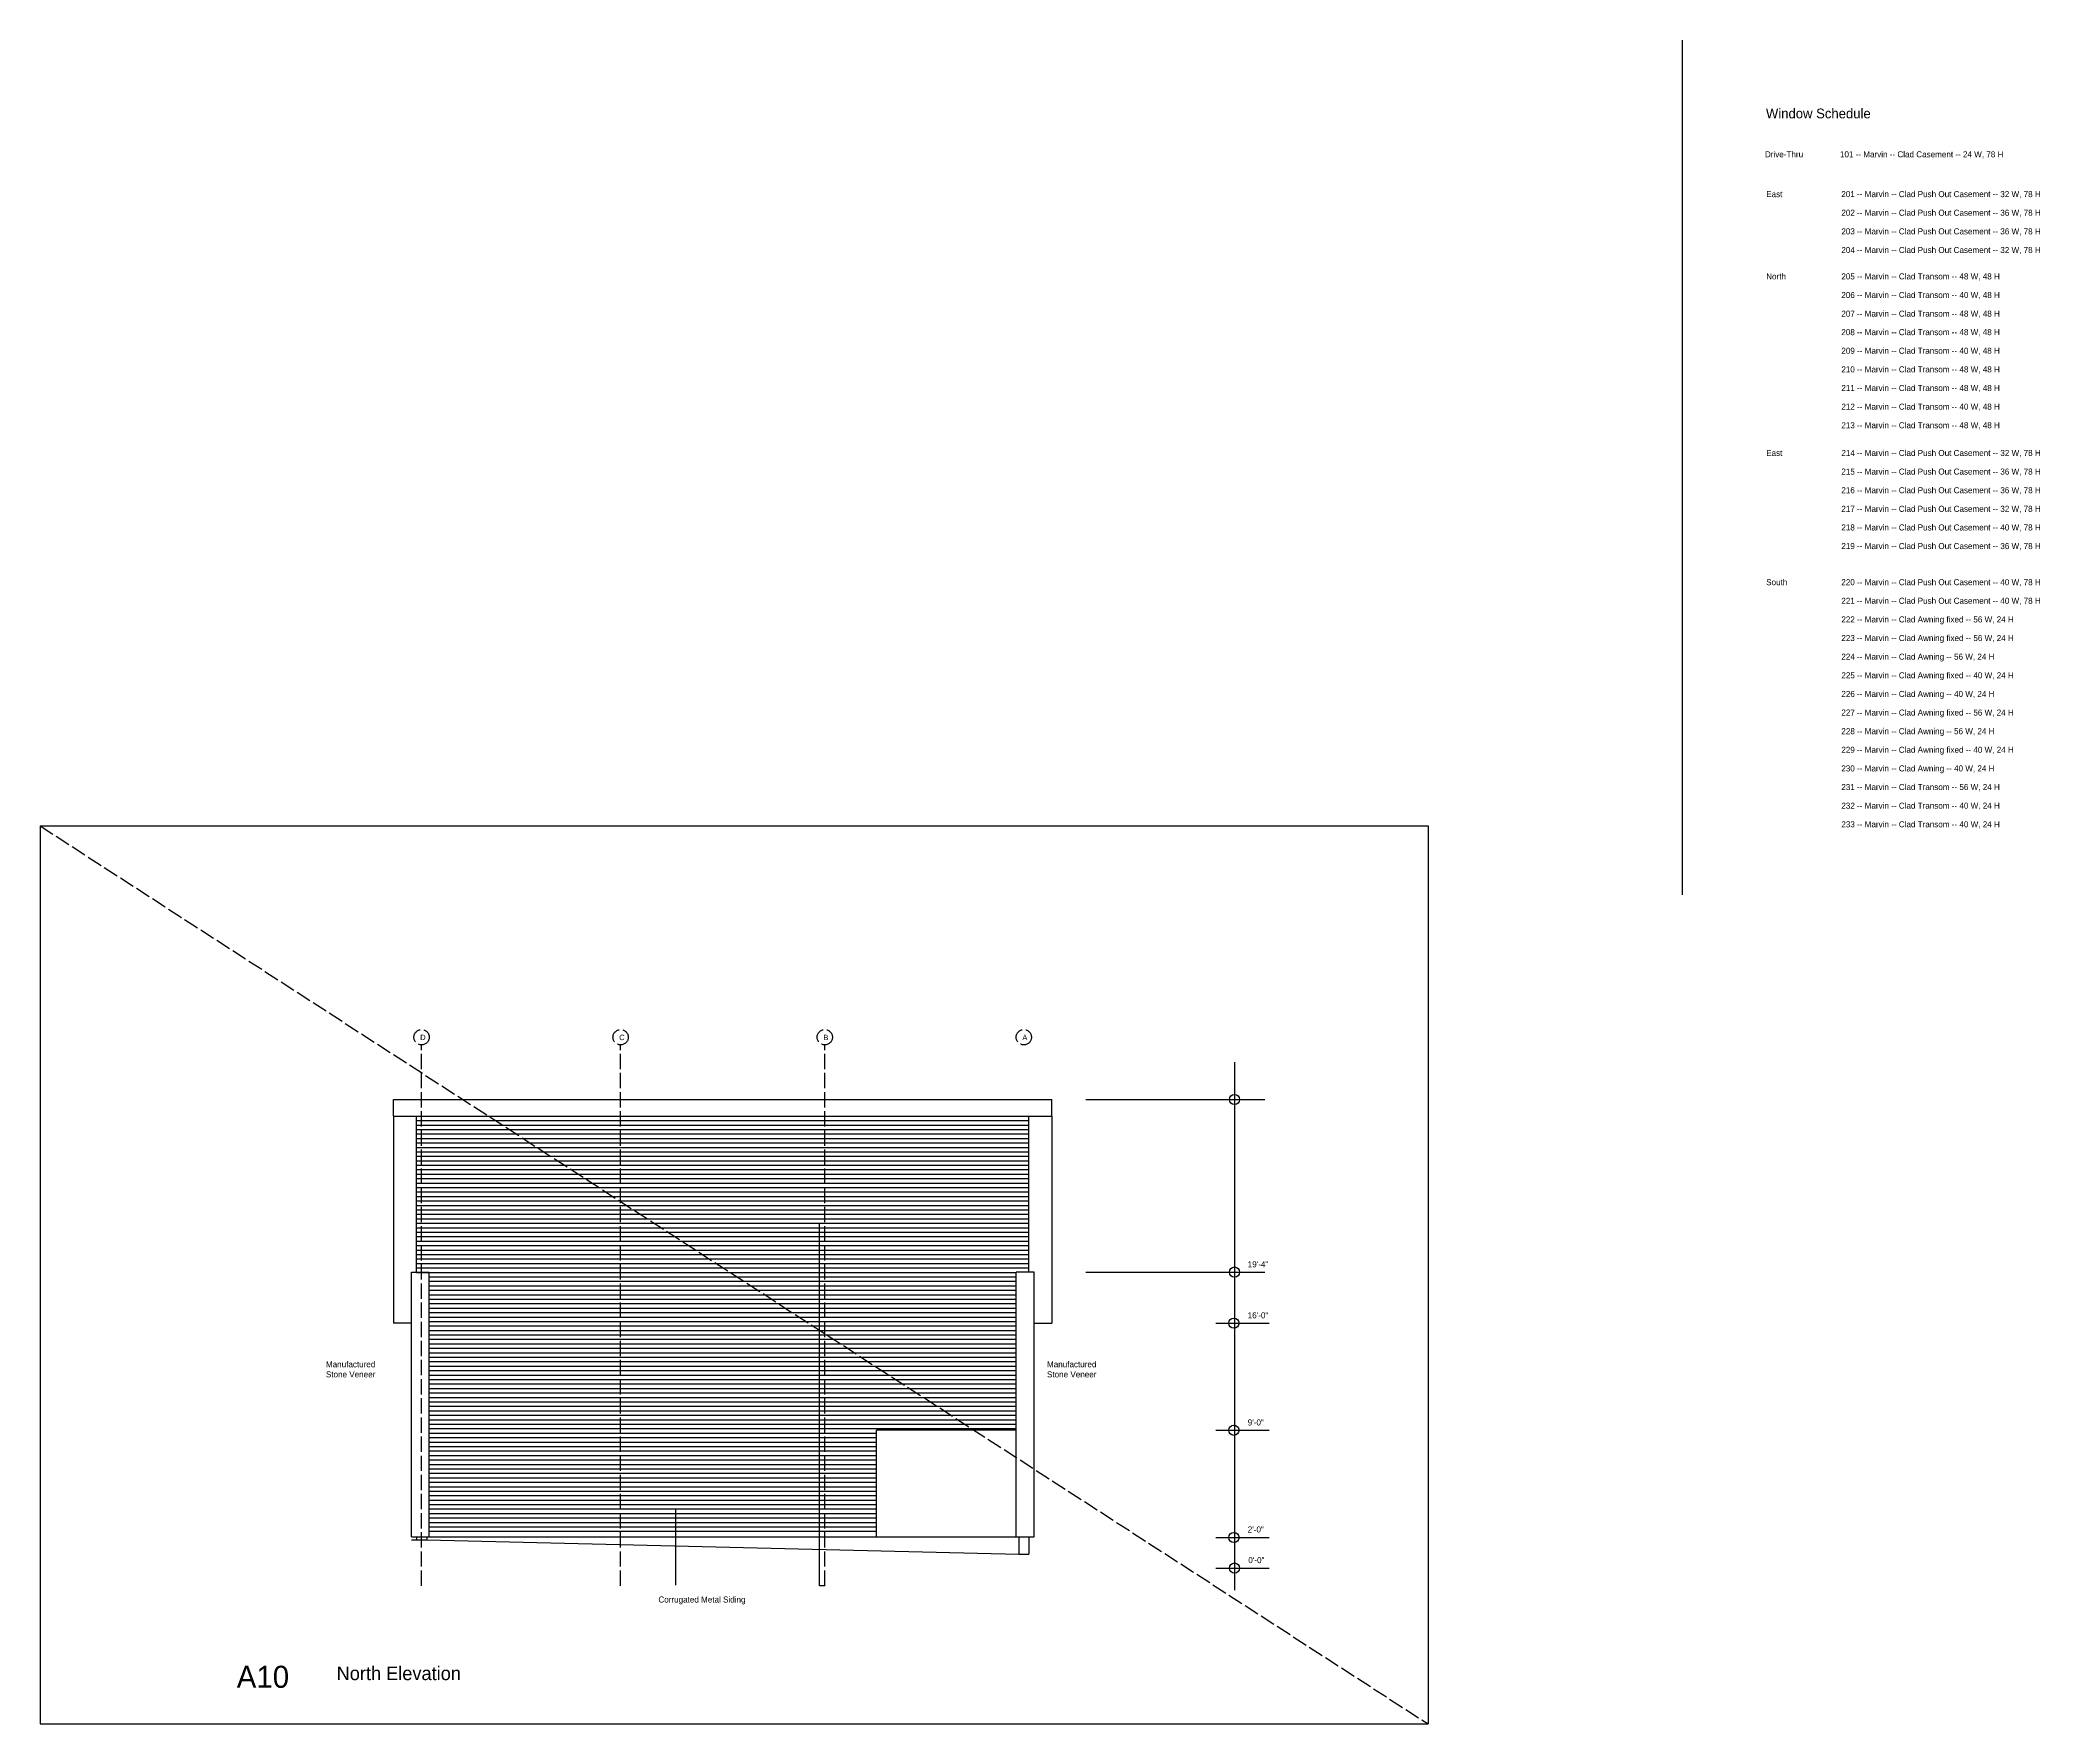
# Model space of a CAD drawing. Header units: inches. Extents: x 967 to 7331, y 452 to 3434.
# Drawn here: x 5763 to 7331, y 1211 to 2531 of the extents above; entities that cross this region are included whole.
import ezdxf

# ---------------------------------------------------------------- set-up
doc = ezdxf.new("R2010")
doc.units = ezdxf.units.IN
doc.header["$MEASUREMENT"] = 0
doc.linetypes.add('ACAD_ISO02W100', pattern=[15, 12, -3])
for name, color, linetype in [('const', 7, 'Continuous'), ('e1', 7, 'Continuous'), ('e2', 251, 'Continuous'), ('grid', 252, 'ACAD_ISO02W100'), ('soffit', 253, 'ACAD_ISO02W100'), ('walls', 7, 'Continuous')]:
    doc.layers.add(name, color=color, linetype=linetype)

msp = doc.modelspace()

# ---------------------------------------------------------------- linework, layer by layer
for p, q in [((7050.7, 1861.2), (7050.7, 2531.3)), ((5763.3, 1915.3), (5763.3, 1211.3)), ((5763.3, 1915.3), (6851.3, 1915.3)), ((6851.3, 1915.3), (6851.3, 1211.3)), ((5763.3, 1211.3), (6851.3, 1211.3))]:
    msp.add_line(p, q)
at = {"layer": 'e1'}
for p, q in [((6040.4, 1687.8), (6556.4, 1687.8)), ((6374.4, 1319.6), (6374.4, 1603.8)), ((6418.9, 1358), (6418.9, 1441.5)), ((6528.4, 1441.5), (6418.9, 1441.5)), ((6066.4, 1358), (6542.4, 1358)), ((6378.4, 1319.6), (6374.4, 1319.6))]:
    msp.add_line(p, q, dxfattribs=at)
at = {"layer": 'e2'}
for p, q in [((6699.5, 1730), (6699.5, 1316.1)), ((6582.9, 1700.8), (6723.4, 1700.8)), ((6040.4, 1687.8), (6040.4, 1525.5)), ((6058.4, 1684.3), (6538.4, 1684.3)), ((6058.4, 1680.8), (6538.4, 1680.8)), ((6556.4, 1687.8), (6556.4, 1525.5)), ((6058.4, 1677.3), (6538.4, 1677.3)), ((6058.4, 1673.8), (6538.4, 1673.8)), ((6058.4, 1670.3), (6538.4, 1670.3)), ((6058.4, 1666.8), (6538.4, 1666.8)), ((6058.4, 1663.3), (6538.4, 1663.3)), ((6058.4, 1659.8), (6538.4, 1659.8)), ((6058.4, 1656.3), (6538.4, 1656.3)), ((6058.4, 1652.8), (6538.4, 1652.8)), ((6058.4, 1649.3), (6538.4, 1649.3)), ((6058.4, 1645.8), (6538.4, 1645.8)), ((6058.4, 1642.3), (6538.4, 1642.3)), ((6058.4, 1638.8), (6538.4, 1638.8)), ((6058.4, 1635.3), (6538.4, 1635.3)), ((6058.4, 1631.8), (6538.4, 1631.8)), ((6058.4, 1628.3), (6538.4, 1628.3)), ((6058.4, 1624.8), (6538.4, 1624.8)), ((6058.4, 1621.3), (6538.4, 1621.3)), ((6058.4, 1617.8), (6538.4, 1617.8)), ((6058.4, 1614.3), (6538.4, 1614.3)), ((6058.4, 1610.8), (6538.4, 1610.8)), ((6058.4, 1607.3), (6538.4, 1607.3)), ((6058.4, 1603.8), (6538.4, 1603.8)), ((6058.4, 1600.3), (6538.4, 1600.3)), ((6058.4, 1596.8), (6538.4, 1596.8)), ((6058.4, 1593.3), (6538.4, 1593.3)), ((6058.4, 1589.8), (6538.4, 1589.8)), ((6058.4, 1586.3), (6538.4, 1586.3)), ((6058.4, 1582.8), (6538.4, 1582.8)), ((6058.4, 1579.3), (6538.4, 1579.3)), ((6058.4, 1575.8), (6538.4, 1575.8)), ((6058.4, 1572.3), (6538.4, 1572.3)), ((6058.4, 1568.8), (6538.4, 1568.8)), ((6058.4, 1565.3), (6528.4, 1565.3)), ((6068.4, 1561.8), (6528.4, 1561.8)), ((6068.4, 1558.3), (6528.4, 1558.3)), ((6068.4, 1554.8), (6528.4, 1554.8)), ((6582.9, 1565.5), (6723.4, 1565.5)), ((6068.4, 1551.3), (6528.4, 1551.3)), ((6068.4, 1547.8), (6528.4, 1547.8)), ((6068.4, 1544.3), (6528.4, 1544.3)), ((6068.4, 1540.8), (6528.4, 1540.8)), ((6068.4, 1537.3), (6528.4, 1537.3)), ((6054.4, 1525.5), (6040.4, 1525.5)), ((6068.4, 1533.8), (6528.4, 1533.8)), ((6068.4, 1530.3), (6528.4, 1530.3)), ((6068.4, 1526.8), (6528.4, 1526.8)), ((6068.4, 1523.3), (6528.4, 1523.3)), ((6542.4, 1525.5), (6556.4, 1525.5)), ((6684.8, 1525.5), (6726.7, 1525.5)), ((6068.4, 1519.8), (6528.4, 1519.8)), ((6068.4, 1516.3), (6528.4, 1516.3)), ((6068.4, 1512.8), (6528.4, 1512.8)), ((6068.4, 1509.3), (6528.4, 1509.3)), ((6068.4, 1505.8), (6528.4, 1505.8)), ((6068.4, 1502.3), (6528.4, 1502.3)), ((6068.4, 1498.8), (6528.4, 1498.8)), ((6068.4, 1495.3), (6528.4, 1495.3)), ((6068.4, 1491.8), (6528.4, 1491.8)), ((6068.4, 1488.3), (6528.4, 1488.3)), ((6068.4, 1484.8), (6528.4, 1484.8)), ((6068.4, 1481.3), (6528.4, 1481.3)), ((6068.4, 1477.8), (6528.4, 1477.8)), ((6068.4, 1474.3), (6528.4, 1474.3)), ((6068.4, 1470.8), (6528.4, 1470.8)), ((6068.4, 1467.3), (6528.4, 1467.3)), ((6068.4, 1463.8), (6528.4, 1463.8)), ((6068.4, 1460.3), (6528.4, 1460.3)), ((6068.4, 1456.8), (6528.4, 1456.8)), ((6068.4, 1453.3), (6528.4, 1453.3)), ((6068.4, 1449.8), (6528.4, 1449.8)), ((6068.4, 1446.3), (6528.4, 1446.3)), ((6068.4, 1442.8), (6528.4, 1442.8)), ((6068.4, 1439.3), (6418.9, 1439.3)), ((6068.4, 1435.8), (6418.9, 1435.8)), ((6068.4, 1432.3), (6418.9, 1432.3)), ((6068.4, 1428.8), (6418.9, 1428.8)), ((6684.8, 1441.5), (6726.7, 1441.5)), ((6068.4, 1425.3), (6418.9, 1425.3)), ((6068.4, 1421.8), (6418.9, 1421.8)), ((6068.4, 1418.3), (6418.9, 1418.3)), ((6068.4, 1414.8), (6418.9, 1414.8)), ((6068.4, 1411.3), (6418.9, 1411.3)), ((6068.4, 1407.8), (6418.9, 1407.8)), ((6068.4, 1404.3), (6418.9, 1404.3)), ((6068.4, 1400.8), (6418.9, 1400.8)), ((6068.4, 1397.3), (6418.9, 1397.3)), ((6068.4, 1393.8), (6418.9, 1393.8)), ((6068.4, 1390.3), (6418.9, 1390.3)), ((6068.4, 1386.8), (6418.9, 1386.8)), ((6068.4, 1383.3), (6418.9, 1383.3)), ((6068.4, 1379.8), (6418.9, 1379.8)), ((6068.4, 1376.3), (6418.9, 1376.3)), ((6068.4, 1372.8), (6418.9, 1372.8)), ((6068.4, 1369.3), (6418.9, 1369.3)), ((6068.4, 1365.8), (6418.9, 1365.8)), ((6068.4, 1362.3), (6418.9, 1362.3)), ((6684.8, 1357.5), (6726.7, 1357.5)), ((6684.8, 1333.5), (6726.7, 1333.5))]:
    msp.add_line(p, q, dxfattribs=at)
for centre in [(6699.5, 1700.8), (6699.5, 1565.5), (6699.1, 1525.5), (6699.1, 1441.5), (6699.1, 1357.5), (6699.5, 1333.5)]:
    msp.add_circle(centre, 4, dxfattribs=at)
at = {"layer": 'grid'}
for p, q in [((6062.4, 1319.6), (6062.4, 1743.6)), ((6218.4, 1319.6), (6218.4, 1743.6)), ((6378.4, 1319.6), (6378.4, 1743.6))]:
    msp.add_line(p, q, dxfattribs=at)
for centre in [(6062.4, 1749.6), (6218.4, 1749.6), (6378.4, 1749.6), (6534.4, 1749.6)]:
    msp.add_circle(centre, 6, dxfattribs=at)
at = {"layer": 'soffit'}
msp.add_line((5763.3, 1915.3), (6851.3, 1211.3), dxfattribs=at)
at = {"layer": 'walls'}
for p, q in [((6040.4, 1700.8), (6556.4, 1700.8)), ((6040.4, 1687.8), (6040.4, 1700.8)), ((6556.4, 1687.8), (6556.4, 1700.8)), ((6058.4, 1565.5), (6058.4, 1687.8)), ((6538.4, 1565.5), (6538.4, 1687.8)), ((6054.4, 1358), (6054.4, 1565.5)), ((6054.4, 1565.5), (6068.4, 1565.5)), ((6068.4, 1358), (6068.4, 1565.5)), ((6528.4, 1358), (6528.4, 1565.5)), ((6542.4, 1565.5), (6528.4, 1565.5)), ((6542.4, 1358), (6542.4, 1565.5)), ((6261.7, 1320.2), (6261.7, 1380.2)), ((6054.4, 1358), (6066.4, 1358)), ((6054.4, 1355.5), (6066.4, 1355.5)), ((6058.4, 1358), (6058.4, 1355.5)), ((6066.4, 1358), (6066.4, 1355.5)), ((6066.4, 1355.5), (6530.4, 1344.5)), ((6530.4, 1358), (6530.4, 1344.5)), ((6530.4, 1358), (6538.4, 1358)), ((6538.4, 1358), (6538.4, 1344.5)), ((6530.4, 1344.5), (6538.4, 1344.5))]:
    msp.add_line(p, q, dxfattribs=at)

# ---------------------------------------------------------------- texts
at = {"layer": 'const', "attachment_point": 1}
for s, insert, char_height, width in [('Window Schedule', (7116.1, 2477.6), 7.672, 2925.355), ('Drive-Thru', (7115.3, 2444.1), 4.74, 1805.775), ('101 -- Marvin -- Clad Casement -- 24 W, 78 H', (7174.1, 2444.1), 4.736, 1805.775), ('East', (7116.3, 2412.9), 4.74, 1805.775), ('201 -- Marvin -- Clad Push Out Casement -- 32 W, 78 H', (7175.2, 2412.9), 4.736, 1805.775), ('202 -- Marvin -- Clad Push Out Casement -- 36 W, 78 H', (7175.2, 2398.3), 4.736, 1805.775), ('203 -- Marvin -- Clad Push Out Casement -- 36 W, 78 H', (7175.2, 2383.7), 4.736, 1805.775), ('204 -- Marvin -- Clad Push Out Casement -- 32 W, 78 H', (7175.2, 2369.1), 4.736, 1805.775), ('North', (7116.3, 2348.4), 4.74, 1805.775), ('205 -- Marvin -- Clad Transom -- 48 W, 48 H', (7175.2, 2348.4), 4.736, 1805.775), ('206 -- Marvin -- Clad Transom -- 40 W, 48 H', (7175.2, 2333.8), 4.736, 1805.775), ('207 -- Marvin -- Clad Transom -- 48 W, 48 H', (7175.2, 2319.2), 4.736, 1805.775), ('208 -- Marvin -- Clad Transom -- 48 W, 48 H', (7175.2, 2304.7), 4.736, 1805.775), ('209 -- Marvin -- Clad Transom -- 40 W, 48 H', (7175.2, 2290.1), 4.736, 1805.775), ('210 -- Marvin -- Clad Transom -- 48 W, 48 H', (7175.2, 2275.5), 4.736, 1805.775), ('211 -- Marvin -- Clad Transom -- 48 W, 48 H', (7175.2, 2260.9), 4.736, 1805.775), ('212 -- Marvin -- Clad Transom -- 40 W, 48 H', (7175.2, 2246.3), 4.736, 1805.775), ('213 -- Marvin -- Clad Transom -- 48 W, 48 H', (7175.2, 2231.7), 4.736, 1805.775), ('East', (7116.3, 2210), 4.74, 1805.775), ('214 -- Marvin -- Clad Push Out Casement -- 32 W, 78 H', (7175.2, 2210), 4.736, 1805.775), ('215 -- Marvin -- Clad Push Out Casement -- 36 W, 78 H', (7175.2, 2195.4), 4.736, 1805.775), ('216 -- Marvin -- Clad Push Out Casement -- 36 W, 78 H', (7175.2, 2180.8), 4.736, 1805.775), ('217 -- Marvin -- Clad Push Out Casement -- 32 W, 78 H', (7175.2, 2166.2), 4.736, 1805.775), ('218 -- Marvin -- Clad Push Out Casement -- 40 W, 78 H', (7175.2, 2151.6), 4.736, 1805.775), ('219 -- Marvin -- Clad Push Out Casement -- 36 W, 78 H', (7175.2, 2137), 4.736, 1805.775), ('South', (7116.3, 2108.7), 4.74, 1805.775), ('220 -- Marvin -- Clad Push Out Casement -- 40 W, 78 H', (7175.2, 2108.7), 4.736, 1805.775), ('221 -- Marvin -- Clad Push Out Casement -- 40 W, 78 H', (7175.2, 2094.1), 4.736, 1805.775), ('222 -- Marvin -- Clad Awning fixed -- 56 W, 24 H', (7175.2, 2079.5), 4.736, 1805.775), ('223 -- Marvin -- Clad Awning fixed -- 56 W, 24 H', (7175.2, 2064.9), 4.736, 1805.775), ('224 -- Marvin -- Clad Awning -- 56 W, 24 H', (7175.2, 2050.3), 4.736, 1805.775), ('225 -- Marvin -- Clad Awning fixed -- 40 W, 24 H', (7175.2, 2035.7), 4.736, 1805.775), ('226 -- Marvin -- Clad Awning -- 40 W, 24 H', (7175.2, 2021.1), 4.736, 1805.775), ('227 -- Marvin -- Clad Awning fixed -- 56 W, 24 H', (7175.2, 2006.5), 4.736, 1805.775), ('228 -- Marvin -- Clad Awning -- 56 W, 24 H', (7175.2, 1991.9), 4.736, 1805.775), ('229 -- Marvin -- Clad Awning fixed -- 40 W, 24 H', (7175.2, 1977.3), 4.736, 1805.775), ('230 -- Marvin -- Clad Awning -- 40 W, 24 H', (7175.2, 1962.7), 4.736, 1805.775), ('231 -- Marvin -- Clad Transom -- 56 W, 24 H', (7175.2, 1948.1), 4.736, 1805.775), ('232 -- Marvin -- Clad Transom -- 40 W, 24 H', (7175.2, 1933.5), 4.736, 1805.775), ('233 -- Marvin -- Clad Transom -- 40 W, 24 H', (7175.2, 1918.9), 4.736, 1805.775), ('D', (6061.3, 1751.6), 4.26, 1625.197), ('C', (6217.3, 1751.6), 4.26, 1625.197), ('B', (6377.3, 1751.6), 4.26, 1625.197), ('A', (6533.3, 1751.6), 4.26, 1625.197), ('19\'-4"', (6709.9, 1574), 4.74, 1805.775), ('16\'-0"', (6709.9, 1534), 4.74, 1805.775), ('Manufactured^JStone Veneer', (5987.4, 1495.6), 4.736, 1805.775), ('Manufactured^JStone Veneer', (6552.6, 1495.6), 4.736, 1805.775), ('9\'-0"', (6709.9, 1450), 4.74, 1805.775), ('2\'-0"', (6709.9, 1366.1), 4.74, 1805.775), ('0\'-0"', (6710.4, 1342.1), 4.74, 1805.775), ('Corrugated Metal Siding', (6248, 1311.2), 4.736, 1805.775), ('A10', (5917.5, 1256.9), 17.26, 6582.049), ('North Elevation', (5995.8, 1256.3), 10.656, 4062.993)]:
    msp.add_mtext(s, dxfattribs=dict(at, insert=insert, char_height=char_height, width=width))

doc.saveas('drawing.dxf')
